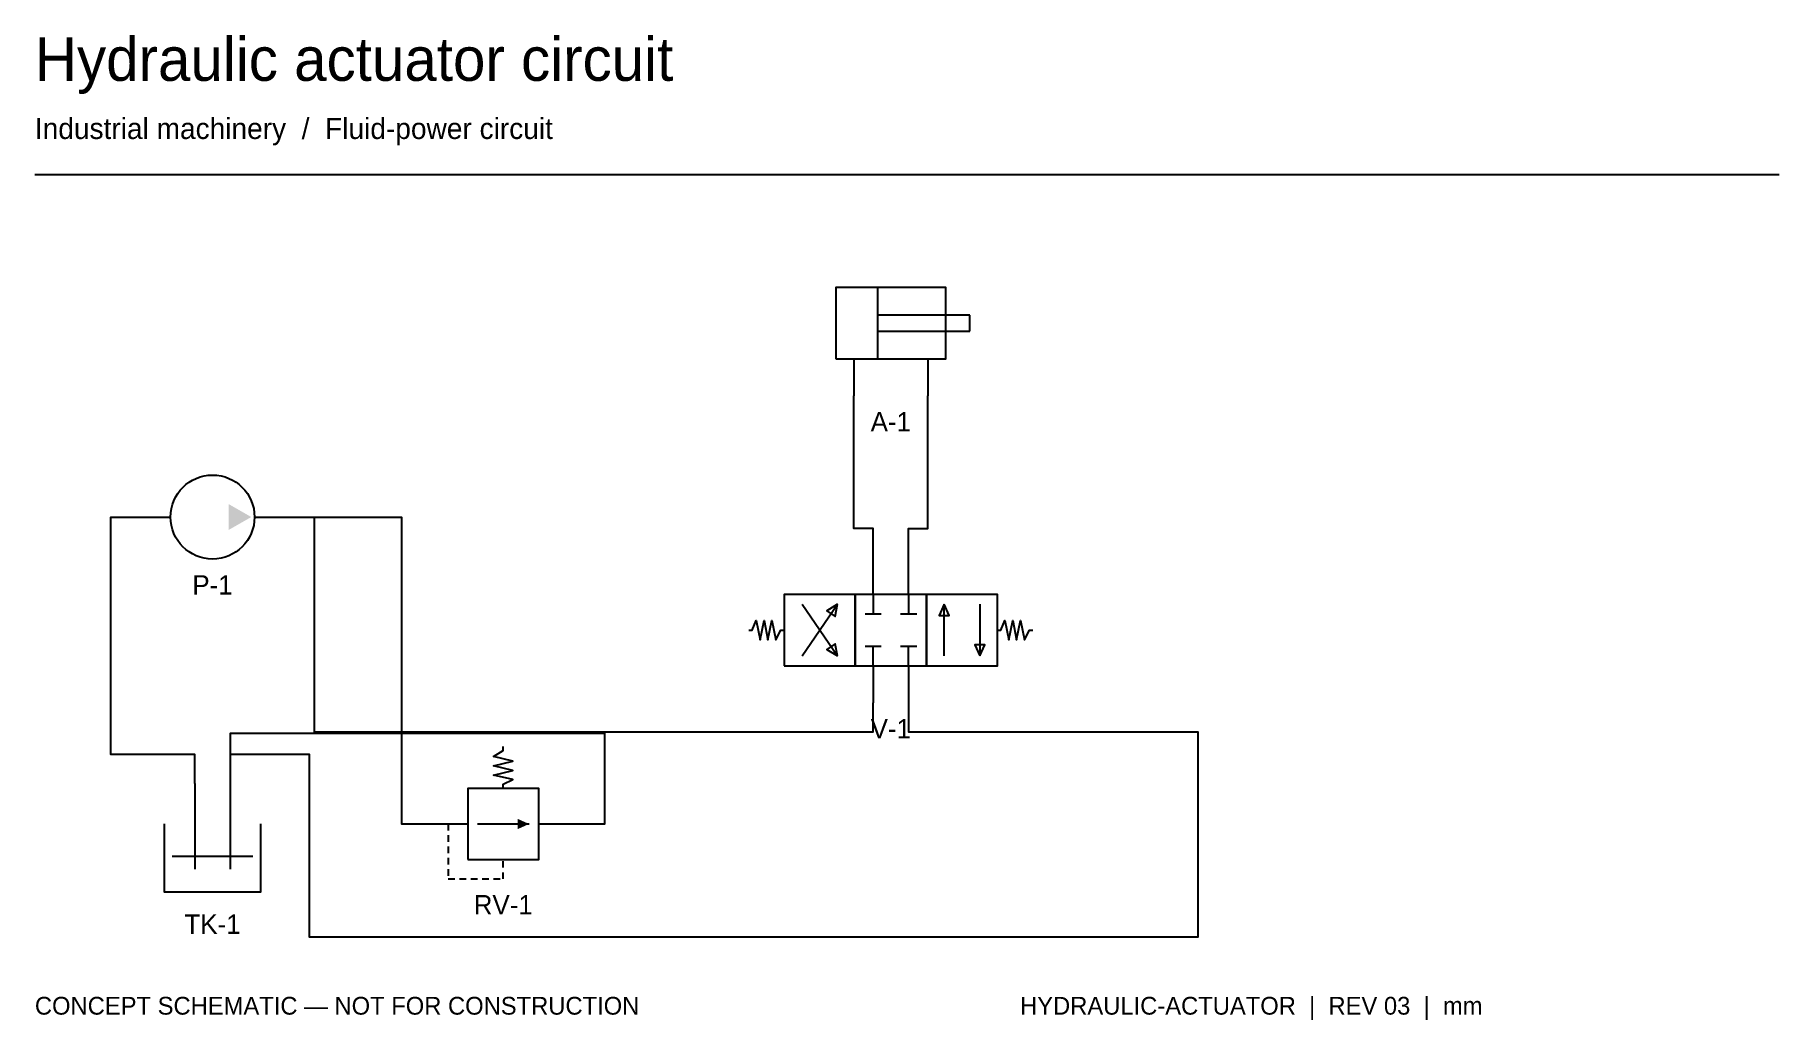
# Model space of a CAD drawing. Header units: millimetres. Extents: x 40 to 1120, y 39 to 648.
import ezdxf
from ezdxf.enums import TextEntityAlignment as Align

# ---------------------------------------------------------------- set-up
doc = ezdxf.new("R2010")
doc.units = ezdxf.units.MM
doc.linetypes.add('CC_DASH_4_3', pattern=[7, 4, -3])
doc.layers.get('0').update_dxf_attribs({"linetype": 'CONTINUOUS', "true_color": 0x344755})
doc.layers.add('Annotations', color=7, linetype='CONTINUOUS', true_color=0x71808a)
doc.layers.add('Hydraulics', color=7, linetype='CONTINUOUS', true_color=0x355463)

# ---------------------------------------------------------------- blocks, each defined once
blk = doc.blocks.new('CC_HYD_RESERVOIR')
at = {"color": 0, "linetype": 'CONTINUOUS'}
for p, q in [((-11, 45), (-11, -8)), ((11, 45), (11, -8)), ((-25, 0), (25, 0))]:
    blk.add_line(p, q, dxfattribs=at)
blk.add_lwpolyline([(-30, 20), (-30, -22), (30, -22), (30, 20)], dxfattribs=at)
blk = doc.blocks.new('CC_HYD_PUMP')
at = {"color": 0, "linetype": 'CONTINUOUS'}
for p, q in [((-45, 0), (-26, 0)), ((26, 0), (45, 0))]:
    blk.add_line(p, q, dxfattribs=at)
blk.add_circle((0, 0), 26, dxfattribs=at)
blk.add_solid([(10, -8), (10, 8), (24, 0)], dxfattribs=at)
blk = doc.blocks.new('CC_HYD_VALVE_43')
at = {"color": 0, "linetype": 'CONTINUOUS'}
for p, q in [((-11, 22), (-11, 45)), ((11, 22), (11, 45)), ((-11, 22), (-11, 10)), ((11, 22), (11, 10)), ((-55, -16), (-33, 16)), ((-55, 16), (-33, -16)), ((33, -16), (33, 16)), ((55, 16), (55, -16)), ((-16, 10), (-6, 10)), ((6, 10), (16, 10)), ((-16, -10), (-6, -10)), ((-11, -22), (-11, -10)), ((6, -10), (16, -10)), ((11, -22), (11, -10)), ((-11, -22), (-11, -45)), ((11, -22), (11, -45))]:
    blk.add_line(p, q, dxfattribs=at)
for points in [[(-66, -22), (-22, -22), (-22, 22), (-66, 22)], [(-22, -22), (22, -22), (22, 22), (-22, 22)], [(22, -22), (66, -22), (66, 22), (22, 22)], [(-33, 16), (-39.6, 12), (-34.4, 8.4)], [(33, 16), (29.9, 9), (36.1, 9)], [(-33, -16), (-34.4, -8.4), (-39.6, -12)], [(55, -16), (58.1, -9), (51.9, -9)]]:
    blk.add_lwpolyline(points, close=True, dxfattribs=at)
for points in [[(-88, 0), (-85.8, 0), (-83.4, 6), (-81, -6), (-78.5, 6), (-76.1, -6), (-73.7, 6), (-71.3, -6), (-68.2, 0), (-66, 0)], [(66, 0), (68.2, 0), (70.6, 6), (73, -6), (75.5, 6), (77.9, -6), (80.3, 6), (82.7, -6), (85.8, 0), (88, 0)]]:
    blk.add_lwpolyline(points, dxfattribs=at)
blk = doc.blocks.new('CC_HYD_CYLINDER')
at = {"color": 0, "linetype": 'CONTINUOUS'}
for p, q in [((-8, -22), (-8, 22)), ((49, 5), (-8, 5)), ((49, -5), (49, 5)), ((-8, -5), (49, -5)), ((-23, -22), (-23, -45)), ((23, -22), (23, -45))]:
    blk.add_line(p, q, dxfattribs=at)
blk.add_lwpolyline([(-34, -22), (34, -22), (34, 22), (-34, 22)], close=True, dxfattribs=at)
blk = doc.blocks.new('CC_HYD_RELIEF')
at = {"color": 0, "linetype": 'CONTINUOUS'}
for p, q in [((-45, 0), (-22, 0)), ((-16, 0), (16, 0)), ((22, 0), (45, 0))]:
    blk.add_line(p, q, dxfattribs=at)
blk.add_lwpolyline([(0, 22), (0, 24.6), (6, 27.46), (-6, 30.32), (6, 33.18), (-6, 36.04), (6, 38.9), (-6, 41.76), (0, 45.4), (0, 48)], dxfattribs=at)
blk.add_lwpolyline([(-22, -22), (22, -22), (22, 22), (-22, 22)], close=True, dxfattribs=at)
at = {"color": 0, "linetype": 'CC_DASH_4_3'}
blk.add_lwpolyline([(-34, 0), (-34, -34), (0, -34), (0, -22)], dxfattribs=at)
at = {"color": 0, "linetype": 'CONTINUOUS'}
blk.add_solid([(16, 0), (9, 3.15), (9, -3.15)], dxfattribs=at)

msp = doc.modelspace()

# ---------------------------------------------------------------- linework, layer by layer
at = {"layer": 'Annotations'}
msp.add_line((40, 562), (1120, 562), dxfattribs=at)
at = {"layer": 'Hydraulics', "color": 7, "true_color": 0x557d99}
for points in [[(559, 325), (559, 343), (547, 343), (547, 425)], [(581, 325), (581, 343), (593, 343), (593, 425)], [(139, 185), (139, 203), (87, 203), (87, 350), (105, 350)], [(195, 350), (213, 350), (213, 217), (559, 217), (559, 235)], [(195, 350), (267, 350), (267, 160), (285, 160)]]:
    msp.add_lwpolyline(points, dxfattribs=at)
at = {"layer": 'Hydraulics', "color": 7, "true_color": 0x587b9b}
for points in [[(581, 235), (581, 217), (760, 217), (760, 90), (210, 90), (210, 203), (161, 203), (161, 185)], [(375, 160), (393, 160), (393, 216), (161, 216), (161, 185)]]:
    msp.add_lwpolyline(points, dxfattribs=at)

# ---------------------------------------------------------------- block references
at = {"layer": 'Hydraulics'}
ref = msp.add_blockref('CC_HYD_CYLINDER', (570, 470), dxfattribs=at)
ref.add_attrib('TAG', 'A-1', dxfattribs={"height": 12}).set_placement((570, 403), align=Align.CENTER)
ref = msp.add_blockref('CC_HYD_PUMP', (150, 350), dxfattribs=at)
ref.add_attrib('TAG', 'P-1', dxfattribs={"height": 12}).set_placement((150, 302), align=Align.CENTER)
ref = msp.add_blockref('CC_HYD_VALVE_43', (570, 280), dxfattribs=at)
ref.add_attrib('TAG', 'V-1', dxfattribs={"height": 12}).set_placement((570, 213), align=Align.CENTER)
ref = msp.add_blockref('CC_HYD_RELIEF', (330, 160), dxfattribs=at)
ref.add_attrib('TAG', 'RV-1', dxfattribs={"height": 12}).set_placement((330, 104), align=Align.CENTER)
ref = msp.add_blockref('CC_HYD_RESERVOIR', (150, 140), dxfattribs=at)
ref.add_attrib('TAG', 'TK-1', dxfattribs={"height": 12}).set_placement((150, 92), align=Align.CENTER)

# ---------------------------------------------------------------- texts
at = {"layer": 'Annotations'}
for s, height, p in [('Hydraulic actuator circuit', 27, (40, 620)), ('Industrial machinery  /  Fluid-power circuit', 13, (40, 584)), ('CONCEPT SCHEMATIC — NOT FOR CONSTRUCTION', 11, (40, 42)), ('HYDRAULIC-ACTUATOR  |  REV 03  |  mm', 11, (650, 42))]:
    msp.add_text(s, height=height, dxfattribs=at).set_placement(p)

doc.saveas('drawing.dxf')
